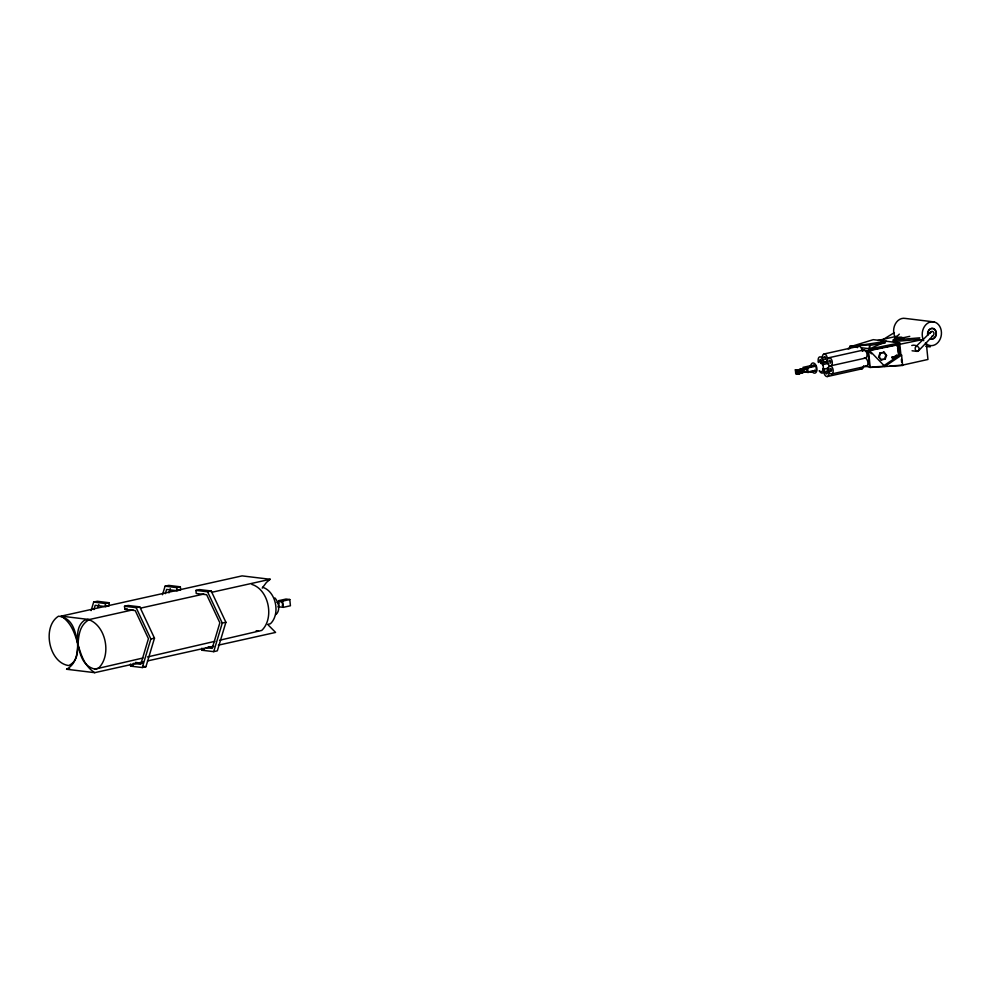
<?xml version="1.0" encoding="UTF-8"?>
<svg xmlns="http://www.w3.org/2000/svg" width="991" height="991" viewBox="0 0 991 991"><rect width="100%" height="100%" fill="white"/><g stroke="black" fill="none" stroke-linecap="round" stroke-linejoin="round"><path stroke-width="1.49" d="M901.599 355.125L884.839 366.447L883.291 366.075L900.051 354.741L901.599 355.125L902.64 365.419L870.197 367.45L869.528 367.289L867.868 350.925L869.144 350.69L869.714 344.88L849.832 346.342L850.08 348.386L847.962 348.584L850.08 348.386M869.417 349.439L869.714 344.88M130.453 664.081L130.663 666.15L142.295 667.525L150.855 638.972L136.139 607.656L124.507 606.281L124.829 609.378L135.259 610.617L148.439 638.687L140.772 664.292L133.327 663.4M142.295 667.525L145.937 666.72L154.485 638.167L139.781 606.851L128.149 605.476L124.507 606.281M201.867 648.201L202.077 650.257L213.709 651.644L222.257 623.091L207.553 591.776L195.921 590.401L196.243 593.498L206.661 594.736L219.853 622.806L212.185 648.399L206.227 647.693M195.921 590.401L199.55 589.583L211.182 590.97L225.898 622.274L217.339 650.839L213.709 651.644M91.085 610.617L93.674 602.07L97.304 601.264L108.948 602.714L109.258 605.811L105.628 606.616L95.186 605.328L93.897 609.576M97.96 607.347L98.827 604.51M162.487 594.736L165.076 586.189L168.718 585.384L180.35 586.821L180.659 589.918L177.03 590.735L166.599 589.434L165.311 593.696M168.941 592.878L170.229 588.629M878.645 356.71L880.033 352.907L884.319 352.338L886.561 355.385L885.174 359.188L880.875 359.758L878.645 356.71L881.556 359.931M879.314 356.871L880.702 353.069L884.319 352.338M883.65 352.164L885.88 355.224L884.492 359.015L885.174 359.188M812.917 365.184L813.834 364.874L814.292 366.212M282.249 605.761L282.546 604.993A2.329 1.35 77.5 0 0 282.435 603.432L282.262 602.937M262.206 588.084L266.443 582.423L270.196 579.289L242.089 575.882L61.219 616.129C81.857 629.496 74.077 659.3 94.715 672.666L142.952 661.938M931.094 331.787L916.018 346.491C913.999 348.002 915.721 352.623 918.298 351.037L933.039 335.676M918.298 351.037C921.568 347.135 915.139 344.162 911.77 345.487M899.32 334.14L893.238 340.024L893.399 341.561L919.958 339.368M897.301 345.958L897.834 345.45L898.862 346.478L898.329 346.986L897.301 345.958L897.425 346.689M898.738 345.748L898.329 346.986M897.598 347.977L898.143 347.469L899.159 348.498L898.626 349.005L897.598 347.977L897.735 348.708M899.035 347.767L898.626 349.005M897.883 349.885L898.416 349.365L899.444 350.393L898.911 350.913L897.883 349.885L898.007 350.603M891.95 357.243L892.482 356.723L893.51 357.751L892.978 358.271L891.95 357.243L892.073 357.962M899.32 349.674L898.911 350.913M898.168 351.78L898.701 351.26L899.729 352.288L899.184 352.808L898.168 351.78L898.292 352.499M893.387 357.033L892.978 358.271M894.266 356.723L894.799 356.215L895.827 357.243L895.282 357.751L894.266 356.723L894.39 357.454M896.124 355.546L896.669 355.026L897.685 356.054L897.152 356.574L896.124 355.546L896.26 356.265M899.593 351.57L899.184 352.808M898.441 353.676L898.986 353.155L900.001 354.196L899.469 354.704L898.441 353.676L898.577 354.406M895.691 356.512L895.282 357.751M897.561 355.335L897.152 356.574M899.878 353.465L899.469 354.704M276.006 614.531C280.626 610.283 278.719 602.107 274.879 597.895M133.029 609.812L89.326 619.536C69.915 630.561 86.019 658.235 66.608 669.259L94.715 672.666M881.21 340.718L894.378 332.592M916.018 346.491L917.009 346.119M823.05 368.392L823.199 369.482L828.786 367.847M801.868 369.086L804.915 369.197M801.83 372.133C801.855 372.641 799.787 372.827 803.206 372.505M799.043 369.655L802.091 369.878M804.915 369.234L800.245 369.395L801.347 369.519M800.406 369.457L799.725 369.804L803.627 369.457M800.53 372.678L800.431 372.269M801.285 372.343C803.292 372.901 799.229 371.984 801.595 372.282M803.305 372.145L802.066 372.17M803.874 372.158L802.896 372.158M857.339 347.668A4.175 2.416 77.5 0 1 861.712 348.981C861.86 352.078 861.935 349.848 869.144 350.69L871.845 349.476M799.043 369.717L800.059 369.457M801.001 369.222L803.367 369.544M799.502 369.655L800.555 369.618M800.877 369.94L801.855 369.903M802.462 369.259L803.057 369.358M801.992 369.891L801.001 369.668M803.936 369.271L802.177 369.259M804.37 369.197L804.457 369.271M801.038 372.257L802.45 372.22M802.921 372.282L804.89 372.083M802.97 372.443L801.88 372.467M803.342 372.207L803.961 372.331M280.887 601.983L282.026 602.503M802.029 369.73L800.369 369.606M267.867 624.367L270.432 623.735C280.564 614.209 276.155 591.478 262.665 587.291M94.963 669.123L98.406 668.256C111.995 655.497 106.074 624.987 87.976 619.375L84.532 620.23C69.221 631.069 86.539 656.661 68.8 665.556C48.931 663.041 41.758 626.708 58.519 616.191C85.783 619.61 69.333 662.929 94.963 669.123L142.977 657.999M219.494 640.273L261.735 630.425C274.532 618.421 268.957 589.707 251.925 584.43M801.521 372.566L800.617 372.529M147.473 656.959L214.985 641.313M877.815 340.495L896.582 336.321M895.455 338.03L899.295 337.175L903.507 337.683L903.581 338.451L899.741 339.306L895.53 338.798L895.455 338.03L899.667 338.538L909.75 336.345M824.091 353.973L858.813 346.243M895.53 338.798L901.389 337.423L901.476 338.191L903.581 338.451M828.6 357.801L863.941 349.934M922.968 339.517L898.998 344.447L900.051 354.741M811.208 365.543L802.921 367.388L807.653 367.958L815.952 366.113L816.398 370.597L808.111 372.443L804.258 371.922L805.101 371.997M820.622 363.449L826.568 362.124M795.352 369.816L799.365 370.089L799.13 374.065L795.736 373.657L795.352 369.816L798.746 370.225L799.13 374.065M814.28 365.914C812.67 366.583 806.947 365.146 811.827 365.976M796.33 370.225L804.073 368.503L806.835 368.838L807.12 371.662L796.665 373.557M822.394 364.688L828.34 363.363M796.107 370.758L803.639 369.829L803.862 371.997L796.33 372.938L796.107 370.758L801.471 369.593M806.835 368.838L799.105 370.56L799.44 373.892M796.33 372.938L799.031 372.343M795.736 373.657L799.749 373.929M831.015 365.753L865.725 358.024M812.645 370.869L816.398 370.597M831.66 373.966L866.369 366.236M827.386 376.53L862.108 368.801M890.091 365.939L901.971 365.258L927.948 359.473L926.312 343.295M93.674 602.07L105.306 603.519L108.948 602.714M165.076 586.189L176.72 587.626L180.35 586.821M124.829 609.378L127.257 608.846M136.139 607.656L139.781 606.851M207.553 591.776L211.182 590.97M140.573 608.127L203.873 594.043M211.417 592.37L270.196 579.289M279.09 603.147L278.843 600.645L286.003 599.047L289.793 599.518L290.425 605.761L283.265 607.347L279.474 606.888M278.843 600.645L282.633 601.103L289.793 599.518M150.855 638.972L154.485 638.167M222.257 623.091L225.898 622.274M66.608 669.259L69.63 668.591M147.473 660.935L213.796 646.182M218.317 645.166L275.597 632.431L268.177 624.949M130.663 666.15L133.091 665.605M202.077 650.257L204.493 649.724M899.667 342.874L868.958 349.166L886.462 341.276L849.894 346.85L873.269 339.665L899.667 342.874L900.918 354.951M871.2 349.885L882.894 347.482M885.818 346.887L897.512 344.484M869.144 350.69L899.853 344.397L898.973 344.187M880.875 359.758L883.291 359.262M867.868 350.925L869.825 350.864L884.839 366.447M869.528 367.289L870.816 367.054M801.583 369.271L801.001 369.532M802.821 369.147L803.676 369.135M800.926 369.767L801.645 372.889M801.583 369.99L798.585 369.73M869.887 345.364L885.124 343.035M800.27 372.517L802.276 372.381M802.685 368.986L803.206 369.135M802.227 369.408L803.441 369.544M919.797 337.832L893.238 340.024L897.623 339.046L897.549 338.278M872.291 366.967L884.158 366.286M803.85 369.445L803.168 369.383M804.63 372.17L803.577 372.356M802.252 369.16L803.044 369.395M801.137 369.68L800.381 369.767M208.37 646.714L212.842 647.234M135.47 662.422L142.927 663.301M143.026 666.373L145.937 666.72M933.869 321.889L905.279 318.421A12.003 9.588 -83.1 0 0 895.331 323.958A12.003 9.588 -83.1 0 0 895.158 337.25M925.854 346.355L930.252 346.887M912.067 350.777L917.307 351.409M849.832 346.342L856.843 347.184M868.896 348.659L861.687 347.779L861.935 349.823M863.483 366.175L869.342 366.881M812.88 365.741L815.952 366.113M809.734 366.447L811.146 366.62M796.021 370.188L799.415 370.597M804.358 371.328L807.12 371.662M61.219 616.129L89.326 619.536M256.186 630.71L258.502 631.242M880.033 352.907L880.702 353.069M868.277 350.48L869.825 350.864M885.88 355.224L886.561 355.385M901.971 365.258L902.64 365.419M869.355 351.594L871.498 353.824M813.623 371.068L814.491 371.352L814.676 370.101M810.242 371.229L811.01 372.17L811.592 371.092M899.667 338.538L899.741 339.306M901.364 359.374L901.661 362.31M868.537 351.087L870.197 367.45M807.653 367.958L808.111 372.443M798.25 371.018L798.473 373.198M795.971 369.68L796.244 372.405M282.633 601.103L283.265 607.347M176.72 587.626L177.03 590.735M105.306 603.519L105.628 606.616M824.066 357.28A1.437 0.83 77.5 0 1 825.181 356.896A1.437 0.83 77.5 0 1 825.689 358.866A1.437 0.83 77.5 0 1 824.574 359.238M824.017 357.962A1.437 0.83 77.5 0 1 824.017 357.602M818.244 362.012A5.228 3.023 77.5 0 1 823.372 367.017A5.228 3.023 77.5 0 1 819.148 370.894M810.663 366.385A5.228 3.023 77.5 0 1 814.652 363.586A5.228 3.023 77.5 0 1 816.658 371.328A5.228 3.023 77.5 0 1 811.976 371.427M276.96 602.429A1.994 1.152 77.5 0 1 277.951 602.652L278.731 604.027A2.478 1.437 77.5 0 1 278.843 605.749L278.223 606.814A1.994 1.152 77.5 0 1 277.914 606.888M923.736 340.718A12.003 9.588 -83.1 0 1 930.524 321.951A12.003 9.588 -83.1 0 1 941.029 336.618A12.003 9.588 -83.1 0 1 925.371 342.985M930.239 333.286A2.354 1.883 -83.1 0 1 932.37 331.403A2.354 1.883 -83.1 0 1 933.943 333.769A2.354 1.883 -83.1 0 1 932.097 336.06M927.849 334.995A5.351 4.274 -83.1 0 1 932.011 328.405A5.351 4.274 -83.1 0 1 936.309 334.301A5.351 4.274 -83.1 0 1 930.648 338.86M927.613 334.97A5.351 4.274 -83.1 0 1 931.788 328.368A5.351 4.274 -83.1 0 1 936.074 334.277A5.351 4.274 -83.1 0 1 930.413 338.823M823.955 369.197A4.175 2.416 77.5 0 1 822.567 373.012A4.175 2.416 77.5 0 1 819.557 370.882M864.412 358.123A4.175 2.416 77.5 0 1 867.831 362.062A4.175 2.416 77.5 0 1 865.738 366.274M828.166 369.482A4.175 2.416 77.5 0 1 831.424 366.373A4.175 2.416 77.5 0 1 832.551 373.31A4.175 2.416 77.5 0 1 828.34 370.56M829.839 369.209A1.437 0.83 77.5 0 1 831.115 368.9A1.437 0.83 77.5 0 1 831.276 371.117A1.437 0.83 77.5 0 1 829.913 370.287M862.368 351.124A4.175 2.416 77.5 0 1 866.753 353.007A4.175 2.416 77.5 0 1 864.449 358.011M827.349 361.752A4.175 2.416 77.5 0 1 830.322 358.061A4.175 2.416 77.5 0 1 831.833 364.936A4.175 2.416 77.5 0 1 827.584 362.817M828.996 361.926A1.437 0.83 77.5 0 1 829.591 360.365A1.437 0.83 77.5 0 1 830.669 361.876A1.437 0.83 77.5 0 1 829.876 363.177M827.956 369.891A4.175 2.416 77.5 0 1 828.426 375.663A4.175 2.416 77.5 0 1 824.884 375.056A4.175 2.416 77.5 0 1 824.413 369.271M826.742 368.627A4.175 2.416 77.5 0 1 827.374 369.147M863.644 366.224A4.175 2.416 77.5 0 1 860.176 368.07M825.998 371.105A1.437 0.83 77.5 0 1 827.237 372.343A1.437 0.83 77.5 0 1 826.556 373.88A1.437 0.83 77.5 0 1 825.553 372.108M818.628 362.508A4.175 2.416 77.5 0 1 820.35 356.822A4.175 2.416 77.5 0 1 822.976 363.375M820.015 361.591A1.437 0.83 77.5 0 1 820.114 359.609A1.437 0.83 77.5 0 1 821.378 360.427A1.437 0.83 77.5 0 1 821.056 362.272M822.518 364.552L823.063 365.506L822.555 364.465M822.406 356.289A4.175 2.416 77.5 0 0 825.664 362.173A4.175 2.416 77.5 0 0 826.568 355.744A4.175 2.416 77.5 0 0 822.406 356.289"/></g></svg>
